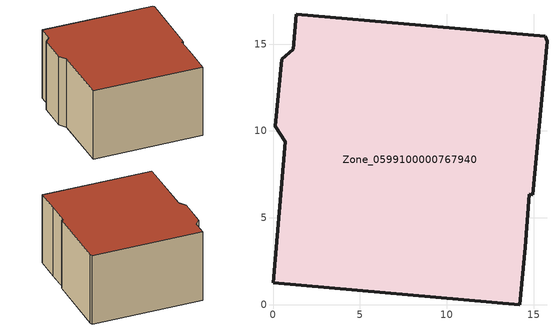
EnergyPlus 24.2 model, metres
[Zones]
Zone_0599100000767940
 floor ground (C_G): 14.51,3.33 14.18,0 0,1.27 0.7,9.38 0.12,10.27 0.51,14.12 1.17,14.71 1.35,16.72 15.66,15.46 15.76,15.15 14.94,6.33 14.75,6.35 z0
 wall outside (C_F): 1.17,14.71 0.51,14.12 0.12,10.27 0.7,9.38 0,1.27 14.18,0 14.51,3.33 14.75,6.35 14.94,6.33 15.76,15.15 15.66,15.46 1.35,16.72 1.17,14.71 z0:9.49
 roof outside (C_R): 15.76,15.15 15.66,15.46 1.35,16.72 1.17,14.71 0.51,14.12 0.12,10.27 0.7,9.38 0,1.27 14.18,0 14.51,3.33 14.75,6.35 14.94,6.33 z9.49
[BUILDING]
Pand.0599100000767940: North Axis=0; Terrain=City; Loads Convergence Tolerance Value=0.04; Temperature Convergence Tolerance Value=0.4; Solar Distribution=FullExterior; Maximum Number of Warmup Days=25; Minimum Number of Warmup Days=1
[Site:Location]
Rotterdam.The.Hague.AP_ZH_NLD Design_Conditions: Latitude=51.96; Longitude=4.45; Time Zone=1; Elevation=-4.5
[SITE:GROUNDTEMPERATURE:BUILDINGSURFACE]
18, 18, 18, 18, 18, 18, 18, 18, 18, 18, 18, 18
[MATERIAL] Thermal Absorptance=0.9; Solar Absorptance=0.7; Visible Absorptance=0.7
Name | Roughness | Thickness | Conductivity | Density | Specific Heat
G.D.2006-2014 | MediumSmooth | 0.15 | 0.06 | 540 | 1210
F.D.2006-2014 | Rough | 0.3 | 0.12 | 1920 | 840
R.D.2006-2014 | MediumRough | 0.2 | 0.08 | 1500 | 1000
[CONSTRUCTION]
C_G: G.D.2006-2014
C_F: F.D.2006-2014
C_R: R.D.2006-2014
[ZONE]
Zone_0599100000767940: Type=1; Multiplier=1; Ceiling Height=Autocalculate; Volume=Autocalculate; Floor Area=autocalculate; Part of Total Floor Area=Yes
[ZONEINFILTRATION:DESIGNFLOWRATE]
Infil_Zone_0599100000767940: Zone or ZoneList or Space or SpaceList=Zone_0599100000767940; Schedule=AlwaysOn; Design Flow Rate Calculation Method=Flow/Area; Flow Rate per Floor Area=0.0021; Constant Term Coefficient=1; Temperature Term Coefficient=0; Velocity Term Coefficient=0; Velocity Squared Term Coefficient=0
[HVACTEMPLATE:ZONE:IDEALLOADSAIRSYSTEM]
Zone_0599100000767940: Maximum Heating Supply Air Temperature=50; Minimum Cooling Supply Air Temperature=13; Maximum Heating Supply Air Humidity Ratio=0.0156; Minimum Cooling Supply Air Humidity Ratio=0.0077; Heating Limit=NoLimit; Cooling Limit=NoLimit; Dehumidification Control Type=ConstantSensibleHeatRatio; Cooling Sensible Heat Ratio=0.7; Dehumidification Setpoint=60; Humidification Control Type=None; Humidification Setpoint=30; Outdoor Air Method=None; Outdoor Air Flow Rate per Person=0.00944; Outdoor Air Flow Rate per Zone Floor Area=0; Outdoor Air Flow Rate per Zone=0; Demand Controlled Ventilation Type=None; Outdoor Air Economizer Type=NoEconomizer; Heat Recovery Type=None; Sensible Heat Recovery Effectiveness=0.7; Latent Heat Recovery Effectiveness=0.65
[ZONECONTROL:THERMOSTAT]
ThermostatControl_Zone_0599100000767940: Zone or ZoneList=Zone_0599100000767940; Control Type Schedule=DualSetpointControlType; Control 1=Thermostat_Zone_0599100000767940; Temperature Difference Between Cutout And Setpoint=0
[THERMOSTATSETPOINT:DUALSETPOINT]
Thermostat_Zone_0599100000767940: Heating Setpoint Temperature Schedule=HeatingSetpoint_Zone_0599100000767940; Cooling Setpoint Temperature Schedule=CoolingSetpoint_Zone_0599100000767940
[SCHEDULE:COMPACT]
HeatingSetpoint_Zone_0599100000767940: Through: 12/31, For: AllDays, Until: 24:00, 21
CoolingSetpoint_Zone_0599100000767940: Through: 12/31, For: AllDays, Until: 24:00, 24
DualSetpointControlType: Through: 12/31, For: AllDays, Until: 24:00, 4
AlwaysOn: Through: 12/31, For: AllDays, Until: 24:00, 1
